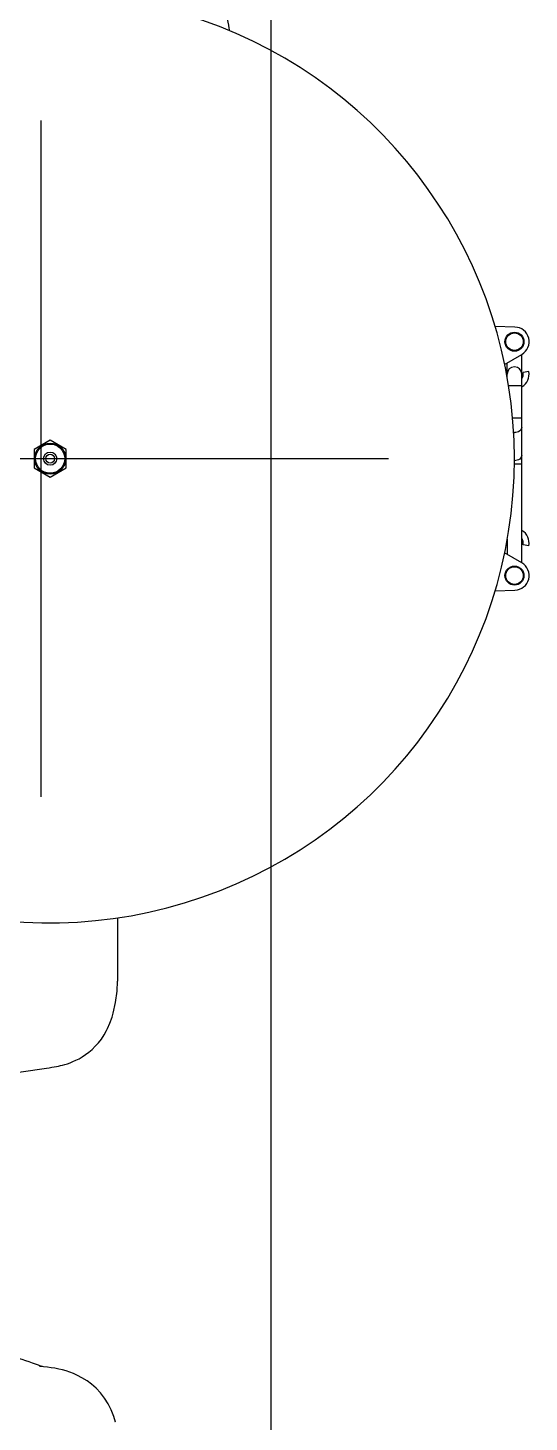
# Model space of a CAD drawing. Header units: millimetres. Extents: x 156850 to 204135, y 56350 to 74150.
# Drawn here: x 175466.9 to 175638.3, y 61873.5 to 62350.3 of the extents above; entities that cross this region are included whole.
import ezdxf

# ---------------------------------------------------------------- set-up
doc = ezdxf.new("R2010")
doc.units = ezdxf.units.MM
doc.header["$LTSCALE"] = 150
doc.linetypes.add('X-2F-PLAN$0$CENTER', pattern=[2, 1.25, -0.25, 0.25, -0.25])
doc.layers.add('-----33 Equipment', color=5, linetype='Continuous')

# ---------------------------------------------------------------- blocks, each defined once
blk = doc.blocks.new('X-2F-PLAN$0$filter_oben')
at = {"color": 0, "linetype": 'Continuous'}
for p, q in [((2644.08, 5456.81), (2640.91, 5451.31)), ((2650.43, 5456.81), (2644.08, 5456.81)), ((2653.61, 5451.31), (2650.43, 5456.81)), ((2640.91, 5451.31), (2644.08, 5445.81)), ((2650.43, 5445.81), (2653.61, 5451.31)), ((2644.08, 5445.81), (2650.43, 5445.81)), ((2602.06, 5299.13), (2602.26, 5292.37)), ((2692.26, 5292.37), (2692.46, 5299.13)), ((2609.33, 5295.02), (2608.92, 5295.02)), ((2611.59, 5290.02), (2615.01, 5295.94)), ((2619.75, 5295.02), (2614.48, 5295.02)), ((2672.16, 5290.02), (2672.16, 5294.54)), ((2674.77, 5295.02), (2680.04, 5295.02)), ((2679.51, 5295.94), (2682.93, 5290.02)), ((2685.18, 5295.02), (2685.59, 5295.02)), ((2609.33, 5290.02), (2608.92, 5290.02)), ((2611.59, 5290.02), (2682.93, 5290.02)), ((2617.47, 5287.6), (2617.82, 5289.56)), ((2645.42, 5290.02), (2645.42, 5292.52)), ((2661.1, 5290.02), (2661.1, 5293.2)), ((2677.05, 5287.6), (2676.69, 5289.56)), ((2685.18, 5290.02), (2685.6, 5290.02))]:
    blk.add_line(p, q, dxfattribs=at)
for centre, radius in [((2647.26, 5451.31), 5.3), ((2647.26, 5451.31), 5), ((2647.26, 5451.31), 2.25), ((2647.26, 5451.31), 1.5), ((2607.26, 5292.52), 3.25), ((2607.26, 5292.52), 3), ((2687.26, 5292.52), 3.25), ((2687.26, 5292.52), 3)]:
    blk.add_circle(centre, radius, dxfattribs=at)
for centre, radius, start, end in [((2647.26, 5451.31), 158.75, 128.1867, 51.8133), ((2676.16, 5292.52), 2.5, 270, 90), ((2607.26, 5292.52), 5, 181.7225, 330), ((2618.36, 5292.52), 5, 259.686, 329.9129), ((2618.36, 5292.52), 3, 259.686, 303.2533), ((2659.45, 5292.52), 3.28, 173.5079, 180.0015), ((2676.16, 5292.52), 5, 210.0871, 280.314), ((2676.16, 5292.52), 3, 236.7467, 280.314), ((2687.26, 5292.52), 5, 210, 358.2775)]:
    blk.add_arc(centre, radius, start, end, dxfattribs=at)
at = {"color": 0, "linetype": 'Continuous', "start_tangent": (-1, 0), "end_tangent": (0, 1)}
for points in [[(2648.46, 5290.02), (2647.73, 5290.21), (2647.11, 5290.75), (2646.7, 5291.56), (2646.56, 5292.52)], [(2658.06, 5290.02), (2657.34, 5290.21), (2656.72, 5290.75), (2656.31, 5291.56), (2656.16, 5292.52)]]:
    blk.add_spline(points, degree=3, dxfattribs=at)
blk = doc.blocks.new('X-2F-PLAN$0$A$C73FA2420')
at = {"color": 0, "linetype": 'X-2F-PLAN$0$CENTER', "ltscale": 4}
for p, q in [((2448.73, 48.03), (2448.73, 285.58)), ((2333.08, 166.81), (2564.38, 166.81))]:
    blk.add_line(p, q, dxfattribs=at)
at = {"color": 0, "linetype": 'Continuous'}
for p, q in [((2138.15, 166.09), (2138.27, 167.39)), ((2133.29, 151.17), (2133.29, 151.17)), ((2119.21, 141.47), (2119.21, 141.47)), ((2259.03, 142.25), (2259.03, 142.25)), ((2291.66, 140.77), (2270.04, 140.77))]:
    blk.add_line(p, q, dxfattribs=at)
for points in [[(2237.4, 185.17), (2237.7, 183.04), (2239.02, 173.7), (2240.27, 165.06)], [(2139.4, 169.85), (2139.78, 170.91), (2140.2, 172.1), (2140.62, 173.41), (2140.97, 174.63)], [(2138.18, 166.45), (2138.2, 166.51), (2138.31, 166.83), (2138.46, 167.27)], [(2138.46, 167.27), (2138.65, 167.81), (2138.89, 168.45), (2139.4, 169.85)], [(2133.29, 151.17), (2134.38, 152.9), (2135.2, 154.44), (2135.81, 155.82), (2136.3, 157.1), (2136.71, 158.34), (2137.05, 159.58), (2137.35, 160.85), (2137.6, 162.13), (2137.81, 163.42), (2137.99, 164.74), (2138.15, 166.09)], [(2240.27, 165.06), (2240.41, 164.09), (2240.56, 163.19), (2240.7, 162.39), (2240.84, 161.65), (2240.98, 160.95), (2241.14, 160.25), (2241.32, 159.53), (2241.53, 158.75), (2241.79, 157.91), (2242.11, 156.99), (2242.5, 156), (2242.97, 154.96), (2243.51, 153.89), (2244.15, 152.8), (2244.88, 151.69), (2245.71, 150.57), (2246.66, 149.45), (2247.73, 148.35), (2248.91, 147.29), (2250.22, 146.28), (2251.64, 145.34), (2253.17, 144.48), (2253.78, 144.18)], [(2119.21, 141.47), (2121.16, 142.03), (2123.37, 142.89), (2125.45, 143.95), (2127.4, 145.19), (2129.17, 146.59), (2130.76, 148.09), (2132.16, 149.67), (2133.29, 151.17)], [(2253.78, 144.18), (2255.61, 143.39), (2257.75, 142.63), (2259.03, 142.25)], [(2259.03, 142.25), (2262.75, 141.42), (2266.61, 140.91), (2270.05, 140.77)]]:
    blk.add_lwpolyline(points, dxfattribs=at)
blk.add_open_spline([(2627.16, 117.44), (2626.79, 116.81), (2625.91, 115.56), (2624.27, 113.81), (2622.28, 112.14), (2619.95, 110.55), (2617.29, 109.06), (2614.34, 107.67), (2611.11, 106.4), (2607.63, 105.25), (2603.91, 104.23), (2600.01, 103.36), (2597.07, 102.84), (2595.44, 102.59), (2595.19, 102.56)], degree=3, knots=[0, 0, 0, 0, 2.187566, 4.566693, 7.158984, 9.975262, 13.017736, 16.281801, 19.757438, 23.430281, 27.282438, 31.293148, 35.439321, 36.22605, 36.22605, 36.22605, 36.22605], dxfattribs=at)
at = {"color": 0}
blk.add_blockref('X-2F-PLAN$0$filter_oben', (-198.52, -5287.52), dxfattribs=at)
blk.add_blockref('X-2F-PLAN$0$filter_oben', (-198.52, -5287.52), dxfattribs=at)
blk = doc.blocks.new('X-2F-PLAN$0$zw$C47F')
at = {"layer": '-----33 Equipment'}
blk.add_line((6141.06, 936.3), (159.78, 936.3), dxfattribs=at)
blk.add_blockref('X-2F-PLAN$0$A$C73FA2420', (2898.05, 848.02), dxfattribs=at)

msp = doc.modelspace()

# ---------------------------------------------------------------- block references
at = {"layer": '-----33 Equipment', "rotation": 90.00000000000001}
msp.add_blockref('X-2F-PLAN$0$zw$C47F', (176486.3, 56856.22), dxfattribs=at)

doc.saveas('drawing.dxf')
